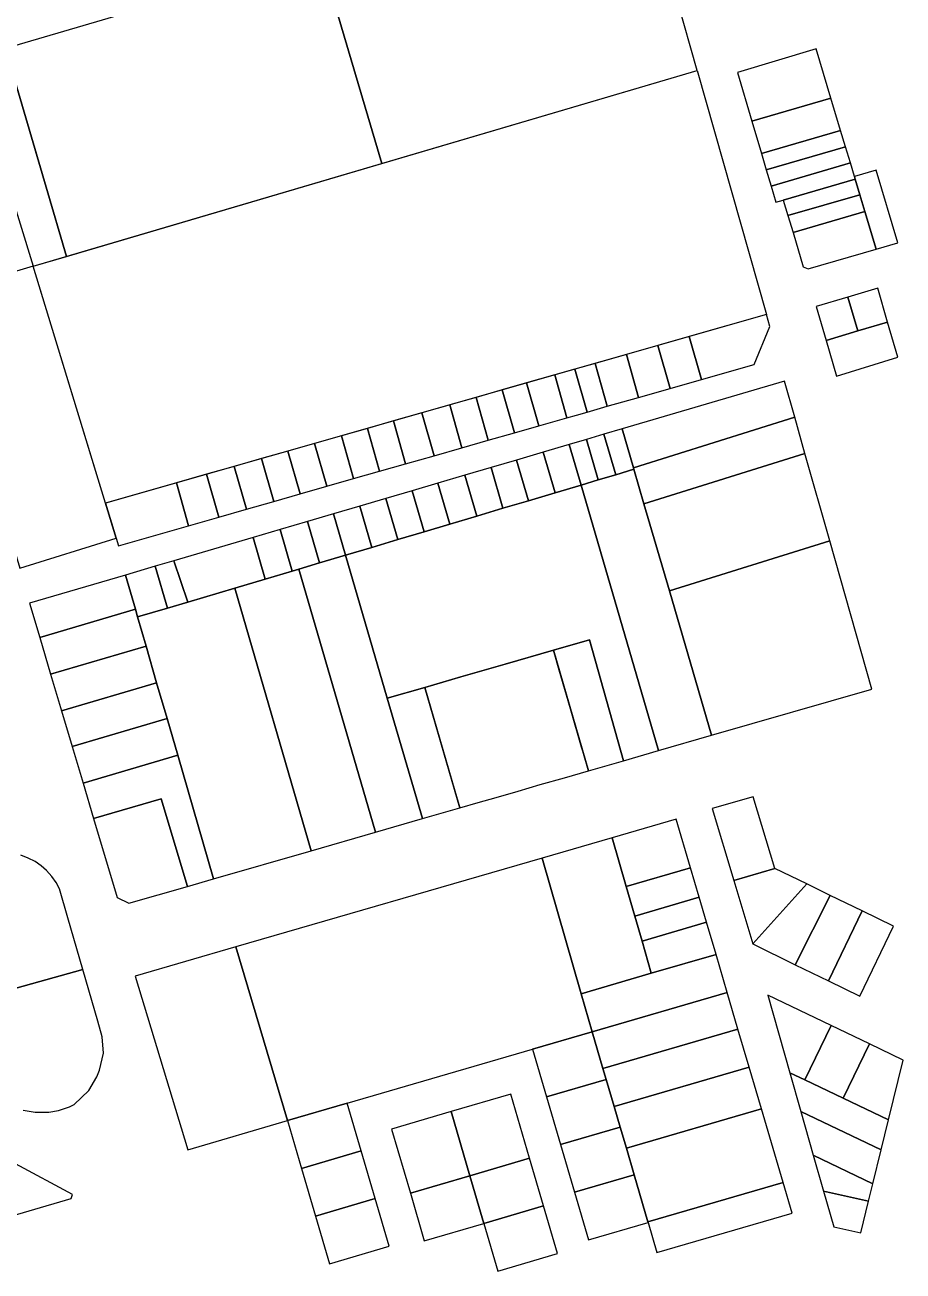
# Model space of a CAD drawing. Header units: metres. Extents: x 263639 to 269142, y 7370519 to 7372711.
# Drawn here: x 265921.5 to 266271.5, y 7370520 to 7371016.7 of the extents above; entities that cross this region are included whole.
import ezdxf

# ---------------------------------------------------------------- set-up
doc = ezdxf.new("R2010")
doc.units = ezdxf.units.M
doc.layers.add('LOTE', color=7, linetype='Continuous')

msp = doc.modelspace()

# ---------------------------------------------------------------- linework, layer by layer
at = {"layer": 'LOTE', "color": 7}
for points in [[(266165.85, 7371081.48), (266039.27, 7371044.2), (266063.7, 7370961.42), (266189.4, 7370998.49), (266165.85, 7371081.48)], [(265938.14, 7370924.39), (266063.7, 7370961.42), (266039.27, 7371044.2), (265913.7, 7371007.23), (265938.14, 7370924.39)], [(265899.6, 7371003.07), (265903.45, 7370990.45), (265907.68, 7370976.59), (265911.57, 7370963.83), (265915.55, 7370950.78), (265919.65, 7370937.36), (265924.8, 7370920.46), (265938.14, 7370924.39), (265913.7, 7371007.23), (265899.6, 7371003.07)], [(266236.9, 7371007.08), (266205.5, 7370997.75), (266211.22, 7370978.34), (266242.72, 7370987.5), (266236.9, 7371007.08)], [(265953.6, 7370826.07), (265924.8, 7370920.46), (266189.4, 7370998.49), (266217.01, 7370901.2), (265953.6, 7370826.07)], [(266242.72, 7370987.5), (266211.22, 7370978.34), (266215.04, 7370965.39), (266246.6, 7370974.57), (266242.72, 7370987.5)], [(266246.6, 7370974.57), (266215.04, 7370965.39), (266216.95, 7370958.91), (266248.54, 7370968.1), (266246.6, 7370974.57)], [(266248.54, 7370968.1), (266216.95, 7370958.91), (266218.86, 7370952.44), (266250.47, 7370961.63), (266248.54, 7370968.1)], [(266250.47, 7370961.63), (266218.86, 7370952.44), (266220.77, 7370945.96), (266223.76, 7370946.84), (266252.4, 7370955.16), (266252.08, 7370956.21), (266250.47, 7370961.63)], [(266252.08, 7370956.21), (266252.4, 7370955.16), (266254.26, 7370948.93), (266256.26, 7370942.23), (266260.72, 7370927.27), (266269.36, 7370929.79), (266260.73, 7370958.72), (266252.08, 7370956.21)], [(266252.4, 7370955.16), (266223.76, 7370946.84), (266225.61, 7370940.64), (266254.26, 7370948.93), (266252.4, 7370955.16)], [(266254.26, 7370948.93), (266225.61, 7370940.64), (266227.62, 7370933.9), (266256.26, 7370942.23), (266254.26, 7370948.93)], [(266256.26, 7370942.23), (266227.62, 7370933.9), (266231.69, 7370920.27), (266233.66, 7370919.41), (266260.72, 7370927.27), (266256.26, 7370942.23)], [(265924.8, 7370920.46), (265887.06, 7370909.2), (265919.49, 7370800.2), (265957.85, 7370812.14), (265924.8, 7370920.46)], [(266253.48, 7370894.69), (266249.53, 7370908.19), (266236.89, 7370904.37), (266240.84, 7370890.86), (266253.48, 7370894.69)], [(266265.22, 7370898.24), (266261.37, 7370911.78), (266249.53, 7370908.19), (266253.48, 7370894.69), (266265.22, 7370898.24)], [(266212.08, 7370881.35), (266218.35, 7370896.48), (266217.01, 7370901.2), (266186.26, 7370892.43), (266191.1, 7370875.36), (266212.08, 7370881.35)], [(266253.48, 7370894.69), (266240.84, 7370890.86), (266244.98, 7370876.73), (266269.35, 7370884.22), (266265.23, 7370898.25), (266265.22, 7370898.24), (266253.48, 7370894.69)], [(266178.6, 7370871.8), (266173.75, 7370888.86), (266161.25, 7370885.3), (266166.09, 7370868.23), (266178.6, 7370871.8)], [(266191.1, 7370875.36), (266186.26, 7370892.43), (266173.75, 7370888.86), (266178.6, 7370871.8), (266191.1, 7370875.36)], [(266166.09, 7370868.23), (266161.25, 7370885.3), (266148.75, 7370881.73), (266153.59, 7370864.67), (266166.09, 7370868.23)], [(266141.36, 7370861.18), (266145.55, 7370862.37), (266140.71, 7370879.44), (266132.67, 7370877.14), (266137.53, 7370860.09), (266141.36, 7370861.18)], [(266148.75, 7370881.73), (266140.71, 7370879.44), (266145.55, 7370862.37), (266153.59, 7370864.67), (266148.75, 7370881.73), (266148.75, 7370881.73)], [(266126.3, 7370856.88), (266121.46, 7370873.95), (266111.76, 7370871.18), (266116.6, 7370854.12), (266126.3, 7370856.88)], [(266137.51, 7370860.08), (266132.67, 7370877.14), (266121.46, 7370873.95), (266126.3, 7370856.88), (266137.51, 7370860.08)], [(266224.21, 7370874.69), (266159.51, 7370855.65), (266164.01, 7370840.2), (266164.01, 7370840.2), (266228.29, 7370860.31), (266224.21, 7370874.69)], [(266106.14, 7370851.13), (266101.29, 7370868.19), (266090.83, 7370865.21), (266095.67, 7370848.15), (266106.14, 7370851.13)], [(266116.6, 7370854.12), (266111.76, 7370871.18), (266101.29, 7370868.19), (266106.14, 7370851.13), (266116.6, 7370854.12)], [(266095.67, 7370848.15), (266090.83, 7370865.21), (266079.74, 7370862.05), (266084.58, 7370844.98), (266095.67, 7370848.15)], [(266073.24, 7370841.75), (266068.39, 7370858.81), (266058.01, 7370855.85), (266062.85, 7370838.78), (266073.24, 7370841.75)], [(266084.58, 7370844.98), (266079.74, 7370862.05), (266068.39, 7370858.81), (266073.24, 7370841.75), (266084.58, 7370844.98)], [(266164.01, 7370840.2), (266164.21, 7370839.54), (266168.2, 7370825.84), (266232.37, 7370845.91), (266228.29, 7370860.31), (266164.01, 7370840.2)], [(266062.85, 7370838.78), (266058.01, 7370855.85), (266047.62, 7370852.88), (266052.46, 7370835.82), (266062.85, 7370838.78)], [(266145.28, 7370851.46), (266150, 7370835.31), (266156.97, 7370837.39), (266152.26, 7370853.51), (266145.28, 7370851.46)], [(266152.26, 7370853.51), (266156.97, 7370837.39), (266164.21, 7370839.54), (266164.01, 7370840.2), (266159.51, 7370855.65), (266152.26, 7370853.51)], [(266041.79, 7370832.78), (266036.95, 7370849.84), (266026.35, 7370846.82), (266031.2, 7370829.75), (266041.79, 7370832.78)], [(266052.46, 7370835.82), (266047.62, 7370852.88), (266036.95, 7370849.84), (266041.79, 7370832.78), (266052.46, 7370835.82)], [(266128.1, 7370846.4), (266132.82, 7370830.2), (266143.17, 7370833.28), (266138.45, 7370849.45), (266128.1, 7370846.4)], [(266138.45, 7370849.45), (266143.17, 7370833.28), (266150, 7370835.31), (266145.28, 7370851.46), (266138.45, 7370849.45)], [(266020.67, 7370826.75), (266015.83, 7370843.82), (266004.94, 7370840.71), (266009.78, 7370823.65), (266020.67, 7370826.75)], [(266031.2, 7370829.75), (266026.35, 7370846.82), (266015.83, 7370843.82), (266020.67, 7370826.75), (266031.2, 7370829.75)], [(266107.28, 7370840.27), (266112.02, 7370824.01), (266122.14, 7370827.02), (266117.41, 7370843.25), (266107.28, 7370840.27)], [(266117.41, 7370843.25), (266122.14, 7370827.02), (266132.82, 7370830.2), (266128.1, 7370846.4), (266117.41, 7370843.25)], [(266232.37, 7370845.91), (266168.2, 7370825.84), (266178.35, 7370791.08), (266242.26, 7370811.07), (266242.26, 7370811.07), (266232.37, 7370845.91)], [(266009.78, 7370823.65), (266004.94, 7370840.71), (265993.89, 7370837.56), (265998.73, 7370820.5), (266009.78, 7370823.65)], [(266096.85, 7370837.2), (266101.6, 7370820.9), (266112.02, 7370824.01), (266107.28, 7370840.27), (266096.85, 7370837.2)], [(266195.14, 7370733.53), (266178.35, 7370791.08), (266178.35, 7370791.08), (266168.2, 7370825.84), (266164.21, 7370839.54), (266156.97, 7370837.39), (266150, 7370835.31), (266143.17, 7370833.28), (266174.05, 7370727.45), (266195.14, 7370733.53)], [(265953.6, 7370826.07), (265957.85, 7370812.14), (265958.78, 7370809.1), (265986.73, 7370817.07), (265981.89, 7370834.13), (265953.6, 7370826.07)], [(265998.73, 7370820.5), (265993.89, 7370837.56), (265981.89, 7370834.13), (265986.73, 7370817.07), (265998.73, 7370820.5)], [(266174.05, 7370727.45), (266143.17, 7370833.28), (266132.82, 7370830.2), (266122.14, 7370827.02), (266112.02, 7370824.01), (266101.6, 7370820.9), (266090.89, 7370817.72), (266080.57, 7370814.64), (266070.14, 7370811.54), (266059.72, 7370808.44), (266049.31, 7370805.34), (266065.93, 7370748.33), (266080.87, 7370752.64), (266095.29, 7370756.79), (266112.91, 7370761.87), (266132.13, 7370767.41), (266146.5, 7370771.55), (266160.07, 7370723.42), (266174.05, 7370727.45)], [(266075.8, 7370831.01), (266080.57, 7370814.64), (266090.89, 7370817.72), (266086.13, 7370834.05), (266075.8, 7370831.01)], [(266086.13, 7370834.05), (266090.89, 7370817.72), (266101.6, 7370820.9), (266096.85, 7370837.2), (266086.13, 7370834.05)], [(266065.37, 7370827.94), (266070.14, 7370811.54), (266080.57, 7370814.64), (266075.8, 7370831.01), (266065.37, 7370827.94)], [(266044.52, 7370821.8), (266049.31, 7370805.34), (266059.72, 7370808.44), (266054.93, 7370824.87), (266044.52, 7370821.8)], [(266054.93, 7370824.87), (266059.72, 7370808.44), (266070.14, 7370811.54), (266065.37, 7370827.94), (266054.93, 7370824.87)], [(266023.21, 7370815.53), (266028.03, 7370799), (266030.73, 7370799.81), (266038.89, 7370802.24), (266034.08, 7370818.73), (266023.21, 7370815.53)], [(266034.08, 7370818.73), (266038.89, 7370802.24), (266049.31, 7370805.34), (266044.52, 7370821.8), (266034.08, 7370818.73)], [(266012.47, 7370812.37), (266017.29, 7370795.81), (266028.03, 7370799), (266023.21, 7370815.53), (266012.47, 7370812.37)], [(265980.85, 7370803.06), (265986.49, 7370786.64), (266005.11, 7370792.18), (266017.29, 7370795.81), (266012.47, 7370812.37), (265980.85, 7370803.06)], [(266259.04, 7370751.95), (266242.26, 7370811.07), (266178.35, 7370791.08), (266195.14, 7370733.53), (266259.04, 7370751.95)], [(266079.92, 7370700.33), (266065.93, 7370748.33), (266049.31, 7370805.34), (266038.89, 7370802.24), (266030.73, 7370799.81), (266061.29, 7370694.96), (266079.92, 7370700.33)], [(265966.4, 7370780.69), (265978.29, 7370784.21), (265973.43, 7370800.88), (265961.56, 7370797.39), (265965.51, 7370783.78), (265966.4, 7370780.69)], [(265973.43, 7370800.88), (265978.29, 7370784.21), (265986.49, 7370786.64), (265986.49, 7370786.64), (265980.85, 7370803.06), (265973.43, 7370800.88)], [(266061.29, 7370694.96), (266030.73, 7370799.81), (266028.03, 7370799), (266017.29, 7370795.81), (266005.11, 7370792.18), (266035.52, 7370687.53), (266061.29, 7370694.96)], [(265965.51, 7370783.78), (265961.56, 7370797.39), (265923.36, 7370786.14), (265927.4, 7370772.56), (265965.51, 7370783.78)], [(265982.38, 7370725.56), (265996.65, 7370676.33), (266035.52, 7370687.53), (266005.11, 7370792.18), (265986.49, 7370786.64), (265978.29, 7370784.21), (265966.4, 7370780.69), (265969.76, 7370769.11), (265974, 7370754.47), (265978.15, 7370740.17), (265982.38, 7370725.56)], [(265969.76, 7370769.11), (265966.4, 7370780.69), (265965.51, 7370783.78), (265927.4, 7370772.56), (265931.75, 7370757.93), (265969.76, 7370769.11)], [(265974, 7370754.47), (265969.76, 7370769.11), (265931.75, 7370757.93), (265936.1, 7370743.32), (265974, 7370754.47)], [(266160.07, 7370723.42), (266146.5, 7370771.55), (266132.13, 7370767.41), (266146.13, 7370719.41), (266160.07, 7370723.42)], [(266143.84, 7370727.24), (266143.39, 7370728.78), (266138.91, 7370744.14), (266134.43, 7370759.5), (266132.13, 7370767.41), (266112.91, 7370761.87), (266095.29, 7370756.79), (266080.87, 7370752.64), (266092.9, 7370711.4), (266094.87, 7370704.64), (266102.08, 7370706.71), (266109.29, 7370708.79), (266118.1, 7370711.33), (266126.91, 7370713.87), (266136.52, 7370716.64), (266146.13, 7370719.41), (266143.84, 7370727.24)], [(265978.15, 7370740.17), (265974, 7370754.47), (265936.1, 7370743.32), (265940.35, 7370729.05), (265978.15, 7370740.17)], [(266094.87, 7370704.64), (266080.87, 7370752.64), (266065.93, 7370748.33), (266079.92, 7370700.33), (266094.87, 7370704.64)], [(265944.69, 7370714.47), (265982.38, 7370725.56), (265978.15, 7370740.17), (265940.35, 7370729.05), (265944.69, 7370714.47)], [(265948.89, 7370700.34), (265975.85, 7370708.27), (265986.24, 7370673.33), (265996.65, 7370676.33), (265982.38, 7370725.56), (265944.69, 7370714.47), (265948.89, 7370700.34)], [(265958.22, 7370668.96), (265962.89, 7370666.6), (265986.24, 7370673.33), (265975.85, 7370708.27), (265948.89, 7370700.34), (265958.22, 7370668.96)], [(266211.68, 7370709.01), (266195.46, 7370704.31), (266204.05, 7370675.61), (266220.36, 7370680.5), (266220.36, 7370680.5), (266211.68, 7370709.01)], [(266161.18, 7370673.24), (266186.81, 7370680.71), (266181.1, 7370700.14), (266155.55, 7370692.73), (266161.18, 7370673.24)], [(266127.63, 7370684.63), (266143.23, 7370630.55), (266171.15, 7370638.68), (266167.44, 7370651.55), (266164.56, 7370661.51), (266161.18, 7370673.24), (266155.55, 7370692.73), (266127.63, 7370684.63)], [(266005.57, 7370649.21), (266026.1, 7370579.96), (266049.95, 7370586.91), (266123.86, 7370608.44), (266147.62, 7370615.36), (266143.23, 7370630.55), (266127.63, 7370684.63), (266005.57, 7370649.21)], [(266164.56, 7370661.51), (266190.25, 7370668.99), (266186.81, 7370680.71), (266161.18, 7370673.24), (266164.56, 7370661.51)], [(266220.36, 7370680.5), (266220.36, 7370680.5), (266204.05, 7370675.61), (266211.56, 7370650.47), (266233.12, 7370674.28), (266220.36, 7370680.5)], [(266233.12, 7370674.28), (266211.56, 7370650.47), (266228.51, 7370642.06), (266242.42, 7370669.75), (266233.12, 7370674.28)], [(266242.42, 7370669.75), (266228.51, 7370642.06), (266241.75, 7370635.64), (266255.19, 7370663.52), (266242.42, 7370669.75)], [(266167.44, 7370651.55), (266193.17, 7370659.05), (266190.25, 7370668.99), (266164.56, 7370661.51), (266167.44, 7370651.55)], [(266255.19, 7370663.52), (266241.75, 7370635.64), (266254.2, 7370629.6), (266267.63, 7370657.45), (266255.19, 7370663.52)], [(266171.15, 7370638.68), (266196.95, 7370646.19), (266193.17, 7370659.05), (266167.44, 7370651.55), (266171.15, 7370638.68)], [(265965.47, 7370637.57), (265986.37, 7370568.39), (266026.1, 7370579.96), (266005.57, 7370649.21), (265965.47, 7370637.57)], [(266143.23, 7370630.55), (266147.62, 7370615.36), (266201.4, 7370631.02), (266196.95, 7370646.19), (266171.15, 7370638.68), (266143.23, 7370630.55)], [(266147.62, 7370615.36), (266151.88, 7370600.8), (266205.68, 7370616.47), (266201.4, 7370631.02), (266147.62, 7370615.36)], [(266242.78, 7370617.86), (266217.52, 7370629.97), (266226.33, 7370599.07), (266232.39, 7370596.17), (266242.78, 7370617.86)], [(266129.42, 7370589.43), (266153.17, 7370596.39), (266151.88, 7370600.8), (266147.62, 7370615.36), (266123.86, 7370608.44), (266129.42, 7370589.43)], [(266153.17, 7370596.39), (266156.33, 7370585.62), (266210.14, 7370601.29), (266205.68, 7370616.47), (266151.88, 7370600.8), (266153.17, 7370596.39)], [(266258.04, 7370610.55), (266242.78, 7370617.86), (266232.39, 7370596.17), (266247.64, 7370588.86), (266258.04, 7370610.55)], [(266265.65, 7370580.23), (266271.49, 7370604.11), (266258.04, 7370610.55), (266247.64, 7370588.86), (266265.65, 7370580.23)], [(266158.74, 7370577.39), (266161.2, 7370568.99), (266215.03, 7370584.66), (266210.14, 7370601.29), (266156.33, 7370585.62), (266158.74, 7370577.39)], [(266134.99, 7370570.43), (266158.74, 7370577.39), (266156.33, 7370585.62), (266153.17, 7370596.39), (266129.42, 7370589.43), (266134.99, 7370570.43)], [(266247.64, 7370588.86), (266232.39, 7370596.17), (266226.33, 7370599.07), (266230.73, 7370583.63), (266262.74, 7370568.29), (266265.65, 7370580.23), (266247.64, 7370588.86)], [(266115.14, 7370590.51), (266091.39, 7370583.56), (266098.87, 7370558.01), (266122.62, 7370564.97), (266115.14, 7370590.51)], [(266055.51, 7370567.9), (266049.95, 7370586.91), (266026.1, 7370579.96), (266031.72, 7370560.93), (266055.51, 7370567.9)], [(266091.39, 7370583.56), (266067.64, 7370576.6), (266075.12, 7370551.06), (266098.87, 7370558.01), (266091.39, 7370583.56)], [(266164.3, 7370558.39), (266169.79, 7370539.67), (266223.64, 7370555.35), (266215.03, 7370584.66), (266161.2, 7370568.99), (266164.3, 7370558.39)], [(266235.72, 7370566.14), (266259.43, 7370554.77), (266262.74, 7370568.29), (266230.73, 7370583.63), (266235.72, 7370566.14)], [(265939.94, 7370548.91), (265940.41, 7370550.48), (265894.88, 7370575), (265883.68, 7370554.2), (265889.54, 7370534.16), (265939.94, 7370548.91)], [(266140.55, 7370551.43), (266164.3, 7370558.39), (266161.2, 7370568.99), (266158.74, 7370577.39), (266134.99, 7370570.43), (266140.55, 7370551.43)], [(266061.08, 7370548.9), (266055.51, 7370567.9), (266031.72, 7370560.93), (266037.32, 7370541.95), (266061.08, 7370548.9)], [(266239.79, 7370551.86), (266257.76, 7370547.91), (266259.43, 7370554.77), (266235.72, 7370566.14), (266239.79, 7370551.86)], [(266122.62, 7370564.97), (266098.87, 7370558.01), (266104.44, 7370539.01), (266128.19, 7370545.97), (266122.62, 7370564.97)], [(266098.87, 7370558.01), (266075.12, 7370551.06), (266080.68, 7370532.06), (266104.44, 7370539.01), (266098.87, 7370558.01)], [(266146.12, 7370532.43), (266169.87, 7370539.39), (266169.79, 7370539.67), (266164.3, 7370558.39), (266140.55, 7370551.43), (266146.12, 7370532.43)], [(266169.87, 7370539.39), (266173.36, 7370527.48), (266227.26, 7370543.03), (266223.64, 7370555.35), (266169.79, 7370539.67), (266169.87, 7370539.39)], [(266243.84, 7370537.66), (266254.67, 7370535.28), (266257.76, 7370547.91), (266239.79, 7370551.86), (266243.84, 7370537.66)], [(266066.64, 7370529.9), (266061.08, 7370548.9), (266037.32, 7370541.95), (266042.93, 7370522.96), (266066.64, 7370529.9)], [(266128.19, 7370545.97), (266104.44, 7370539.01), (266110, 7370520.01), (266133.75, 7370526.97), (266128.19, 7370545.97)]]:
    msp.add_lwpolyline(points, close=True, dxfattribs=at)
for points in [[(265877.3, 7370621.5), (265944.59, 7370640.21), (265944.59, 7370640.21), (265938.66, 7370660.75), (265935.33, 7370672.3), (265933.91, 7370674.93), (265932.28, 7370677.26), (265930.15, 7370679.63), (265928.04, 7370681.49), (265925.56, 7370683.2), (265922.82, 7370684.63), (265919.93, 7370685.72)], [(265920.82, 7370584.19), (265925.62, 7370583.29), (265927.4, 7370583.29), (265929.08, 7370583.31), (265931.09, 7370583.37), (265934.92, 7370584), (265939.29, 7370585.48), (265941.09, 7370586.42), (265946.94, 7370592.04), (265950.23, 7370597.4), (265951.29, 7370600.13), (265952.88, 7370606.88), (265952.34, 7370613.38), (265950.53, 7370619.67), (265944.59, 7370640.21), (265877.3, 7370621.5)]]:
    msp.add_lwpolyline(points, dxfattribs=at)

doc.saveas('drawing.dxf')
